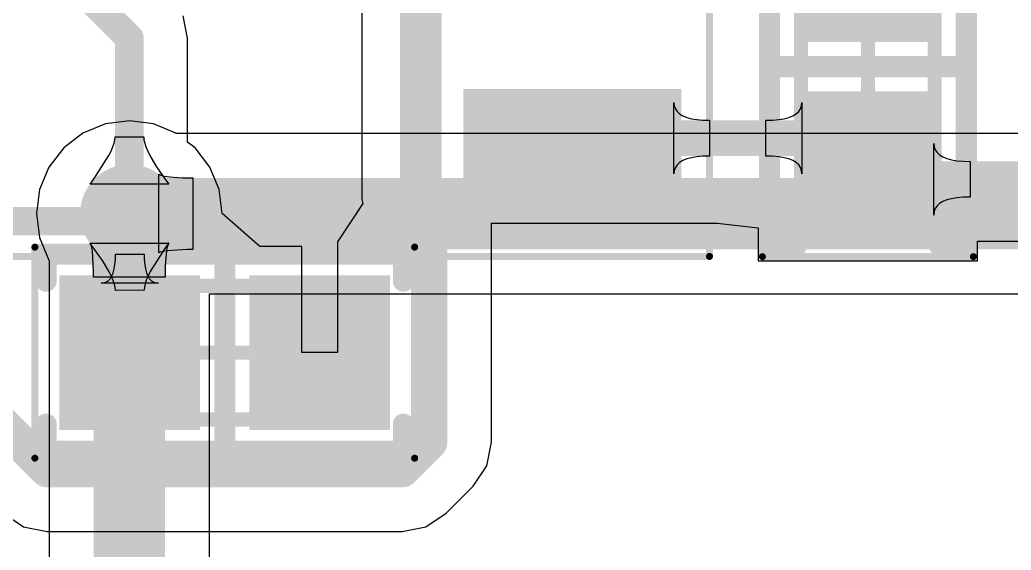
# Model space of a CAD drawing. Header units: inches. Extents: x -0.14 to 3.29, y -0.08 to 7.88.
# Drawn here: x 1.5293 to 1.8068, y 0.6558 to 0.8042 of the extents above; entities that cross this region are included whole.
import ezdxf

# ---------------------------------------------------------------- set-up
doc = ezdxf.new("R2010")
doc.units = ezdxf.units.IN
doc.header["$MEASUREMENT"] = 0
for name, color, linetype in [('Bottom Layer', 5, 'Continuous'), ('Top 3D Body', 56, 'Continuous'), ('Top Courtyard', 56, 'Continuous'), ('Top Layer', 1, 'Continuous'), ('Top Overlay', 2, 'Continuous'), ('Top Paste', 8, 'Continuous'), ('Top Solder', 216, 'Continuous'), ('Via Holes', 16, 'Continuous')]:
    doc.layers.add(name, color=color, linetype=linetype)

# ---------------------------------------------------------------- blocks, each defined once
blk = doc.blocks.new('34355DA5_B1DA_47C2_A88A_ECF82120A4F7_248')
at = {"layer": 'Top Layer'}
blk.add_hatch(color=1, dxfattribs=at).paths.add_polyline_path([(0.07874, -0.16181), (0.07874, -0.13819), (0.13583, -0.13819), (0.13583, -0.16181)])
at = {"layer": 'Top Paste'}
blk.add_hatch(color=8, dxfattribs=at).paths.add_polyline_path([(0.07874, -0.16181), (0.07874, -0.13819), (0.13583, -0.13819), (0.13583, -0.16181)])
at = {"layer": 'Top Solder'}
blk.add_hatch(color=216, dxfattribs=at).paths.add_polyline_path([(0.07677, -0.16378), (0.07677, -0.13622), (0.13779, -0.13622), (0.13779, -0.16378)])
at = {"layer": 'Top Courtyard'}
for points in [[(0.14567, -0.18307, 0.00197, 0.00197, 0), (0.14567, 0.18307, 0.00197, 0.00197, 0)], [(-0.14567, -0.18307, 0.00197, 0.00197, 0), (0.14567, -0.18307, 0.00197, 0.00197, 0)]]:
    blk.add_lwpolyline(points, format="xyseb", dxfattribs=at)
blk.add_lwpolyline([(0.14518, -0.18307, 0.000984, 0.000984, 1), (0.14616, -0.18307, 0.000984, 0.000984, 1)], format="xyseb", close=True, dxfattribs=at)
blk.add_lwpolyline([(0.14518, -0.18307, 0.000984, 0.000984, 1), (0.14616, -0.18307, 0.000984, 0.000984, 1)], format="xyseb", close=True, dxfattribs=at)
at = {"layer": 'Top Overlay'}
for points in [[(0.06299, -0.17323, 0.00787, 0.00787, 0), (0.06299, 0.17323, 0.00787, 0.00787, 0)], [(-0.06299, -0.17323, 0.00787, 0.00787, 0), (0.06299, -0.17323, 0.00787, 0.00787, 0)]]:
    blk.add_lwpolyline(points, format="xyseb", dxfattribs=at)
blk.add_lwpolyline([(0.06102, -0.17323, 0.00394, 0.00394, 1), (0.06496, -0.17323, 0.00394, 0.00394, 1)], format="xyseb", close=True, dxfattribs=at)
blk.add_lwpolyline([(0.06102, -0.17323, 0.00394, 0.00394, 1), (0.06496, -0.17323, 0.00394, 0.00394, 1)], format="xyseb", close=True, dxfattribs=at)
blk = doc.blocks.new('RES_0603_1608_269')
at = {"layer": 'Top Layer'}
for points in [[(-0.04232, -0.0187), (-0.04232, 0.0187), (-0.00886, 0.0187), (-0.00886, -0.0187)], [(0.00886, -0.0187), (0.00886, 0.0187), (0.04232, 0.0187), (0.04232, -0.0187)]]:
    blk.add_hatch(color=1, dxfattribs=at).paths.add_polyline_path(points)
at = {"layer": 'Top Paste'}
for points in [[(-0.04232, -0.0187), (-0.04232, 0.0187), (-0.00886, 0.0187), (-0.00886, -0.0187)], [(0.00886, -0.0187), (0.00886, 0.0187), (0.04232, 0.0187), (0.04232, -0.0187)]]:
    blk.add_hatch(color=8, dxfattribs=at).paths.add_polyline_path(points)
at = {"layer": 'Top Solder'}
for points in [[(-0.04429, -0.02067), (-0.04429, 0.02067), (-0.00689, 0.02067), (-0.00689, -0.02067)], [(0.00689, -0.02067), (0.00689, 0.02067), (0.04429, 0.02067), (0.04429, -0.02067)]]:
    blk.add_hatch(color=216, dxfattribs=at).paths.add_polyline_path(points)
at = {"layer": 'Top 3D Body'}
for points in [[(-0.03445, -0.0187, 0.00394, 0.00394, 0), (-0.03445, 0.0187, 0.00394, 0.00394, 0)], [(0.03445, 0.0187, 0.00394, 0.00394, 0), (-0.03445, 0.0187, 0.00394, 0.00394, 0)], [(0.03445, -0.0187, 0.00394, 0.00394, 0), (0.03445, 0.0187, 0.00394, 0.00394, 0)], [(0.03445, -0.0187, 0.00394, 0.00394, 0), (-0.03445, -0.0187, 0.00394, 0.00394, 0)]]:
    blk.add_lwpolyline(points, format="xyseb", dxfattribs=at)
for points in [[(-0.03543, 0.0187, 0.00197, 0.00197, 1), (-0.03346, 0.0187, 0.00197, 0.00197, 1)], [(-0.03543, 0.0187, 0.00197, 0.00197, 1), (-0.03346, 0.0187, 0.00197, 0.00197, 1)], [(0.03346, 0.0187, 0.00197, 0.00197, 1), (0.03543, 0.0187, 0.00197, 0.00197, 1)], [(0.03346, 0.0187, 0.00197, 0.00197, 1), (0.03543, 0.0187, 0.00197, 0.00197, 1)], [(-0.03543, -0.0187, 0.00197, 0.00197, 1), (-0.03346, -0.0187, 0.00197, 0.00197, 1)], [(-0.03543, -0.0187, 0.00197, 0.00197, 1), (-0.03346, -0.0187, 0.00197, 0.00197, 1)], [(0.03346, -0.0187, 0.00197, 0.00197, 1), (0.03543, -0.0187, 0.00197, 0.00197, 1)], [(0.03346, -0.0187, 0.00197, 0.00197, 1), (0.03543, -0.0187, 0.00197, 0.00197, 1)]]:
    blk.add_lwpolyline(points, format="xyseb", close=True, dxfattribs=at)
at = {"layer": 'Top Courtyard'}
for points in [[(-0.05315, -0.02953, 0.00197, 0.00197, 0), (-0.05315, 0.02953, 0.00197, 0.00197, 0)], [(0.05315, 0.02953, 0.00197, 0.00197, 0), (-0.05315, 0.02953, 0.00197, 0.00197, 0)], [(0.05315, -0.02953, 0.00197, 0.00197, 0), (0.05315, 0.02953, 0.00197, 0.00197, 0)], [(0, -0.0187, 0.00394, 0.00394, 0), (0, 0.0187, 0.00394, 0.00394, 0)], [(0.0187, 0, 0.00394, 0.00394, 0), (-0.0187, 0, 0.00394, 0.00394, 0)], [(0.05315, -0.02953, 0.00197, 0.00197, 0), (-0.05315, -0.02953, 0.00197, 0.00197, 0)]]:
    blk.add_lwpolyline(points, format="xyseb", dxfattribs=at)
for points in [[(-0.05364, 0.02953, 0.000984, 0.000984, 1), (-0.05266, 0.02953, 0.000984, 0.000984, 1)], [(-0.05364, 0.02953, 0.000984, 0.000984, 1), (-0.05266, 0.02953, 0.000984, 0.000984, 1)], [(0.05266, 0.02953, 0.000984, 0.000984, 1), (0.05364, 0.02953, 0.000984, 0.000984, 1)], [(0.05266, 0.02953, 0.000984, 0.000984, 1), (0.05364, 0.02953, 0.000984, 0.000984, 1)], [(-0.00098, 0.0187, 0.00197, 0.00197, 1), (0.00098, 0.0187, 0.00197, 0.00197, 1)], [(-0.01968, 0, 0.00197, 0.00197, 1), (-0.01772, 0, 0.00197, 0.00197, 1)], [(0.01772, 0, 0.00197, 0.00197, 1), (0.01968, 0, 0.00197, 0.00197, 1)], [(-0.00098, -0.0187, 0.00197, 0.00197, 1), (0.00098, -0.0187, 0.00197, 0.00197, 1)], [(-0.05364, -0.02953, 0.000984, 0.000984, 1), (-0.05266, -0.02953, 0.000984, 0.000984, 1)], [(-0.05364, -0.02953, 0.000984, 0.000984, 1), (-0.05266, -0.02953, 0.000984, 0.000984, 1)], [(0.05266, -0.02953, 0.000984, 0.000984, 1), (0.05364, -0.02953, 0.000984, 0.000984, 1)], [(0.05266, -0.02953, 0.000984, 0.000984, 1), (0.05364, -0.02953, 0.000984, 0.000984, 1)]]:
    blk.add_lwpolyline(points, format="xyseb", close=True, dxfattribs=at)
at = {"layer": 'Top Overlay'}
for points in [[(-0.05, 0.02, 0.00591, 0.00591, 0), (-0.05, 0.02756, 0.00591, 0.00591, 0)], [(0.05, 0.02756, 0.00591, 0.00591, 0), (-0.05, 0.02756, 0.00591, 0.00591, 0)], [(0, -0.02756, 0.00591, 0.00591, 0), (0, 0.02756, 0.00591, 0.00591, 0)], [(0.05, 0.02, 0.00591, 0.00591, 0), (0.05, 0.02756, 0.00591, 0.00591, 0)], [(-0.05, -0.02756, 0.00591, 0.00591, 0), (-0.05, -0.02, 0.00591, 0.00591, 0)], [(0.05, -0.02756, 0.00591, 0.00591, 0), (0.05, -0.02, 0.00591, 0.00591, 0)], [(0.05, -0.02756, 0.00591, 0.00591, 0), (-0.05, -0.02756, 0.00591, 0.00591, 0)]]:
    blk.add_lwpolyline(points, format="xyseb", dxfattribs=at)
for points in [[(-0.05148, 0.02756, 0.00295, 0.00295, 1), (-0.04852, 0.02756, 0.00295, 0.00295, 1)], [(-0.05148, 0.02756, 0.00295, 0.00295, 1), (-0.04852, 0.02756, 0.00295, 0.00295, 1)], [(-0.00148, 0.02756, 0.00295, 0.00295, 1), (0.00148, 0.02756, 0.00295, 0.00295, 1)], [(0.04852, 0.02756, 0.00295, 0.00295, 1), (0.05148, 0.02756, 0.00295, 0.00295, 1)], [(0.04852, 0.02756, 0.00295, 0.00295, 1), (0.05148, 0.02756, 0.00295, 0.00295, 1)], [(-0.05148, 0.02, 0.00295, 0.00295, 1), (-0.04852, 0.02, 0.00295, 0.00295, 1)], [(0.04852, 0.02, 0.00295, 0.00295, 1), (0.05148, 0.02, 0.00295, 0.00295, 1)], [(-0.05148, -0.02, 0.00295, 0.00295, 1), (-0.04852, -0.02, 0.00295, 0.00295, 1)], [(0.04852, -0.02, 0.00295, 0.00295, 1), (0.05148, -0.02, 0.00295, 0.00295, 1)], [(-0.05148, -0.02756, 0.00295, 0.00295, 1), (-0.04852, -0.02756, 0.00295, 0.00295, 1)], [(-0.05148, -0.02756, 0.00295, 0.00295, 1), (-0.04852, -0.02756, 0.00295, 0.00295, 1)], [(-0.00148, -0.02756, 0.00295, 0.00295, 1), (0.00148, -0.02756, 0.00295, 0.00295, 1)], [(0.04852, -0.02756, 0.00295, 0.00295, 1), (0.05148, -0.02756, 0.00295, 0.00295, 1)], [(0.04852, -0.02756, 0.00295, 0.00295, 1), (0.05148, -0.02756, 0.00295, 0.00295, 1)]]:
    blk.add_lwpolyline(points, format="xyseb", close=True, dxfattribs=at)
blk = doc.blocks.new('CAP_0603_1608_463')
at = {"layer": 'Top Layer'}
for points in [[(-0.04429, -0.01968), (-0.04429, 0.01969), (-0.00886, 0.01969), (-0.00886, -0.01968)], [(0.00886, -0.01968), (0.00886, 0.01969), (0.04429, 0.01969), (0.04429, -0.01968)]]:
    blk.add_hatch(color=1, dxfattribs=at).paths.add_polyline_path(points)
at = {"layer": 'Top Paste'}
for points in [[(-0.04429, -0.01968), (-0.04429, 0.01969), (-0.00886, 0.01969), (-0.00886, -0.01968)], [(0.00886, -0.01968), (0.00886, 0.01969), (0.04429, 0.01969), (0.04429, -0.01968)]]:
    blk.add_hatch(color=8, dxfattribs=at).paths.add_polyline_path(points)
at = {"layer": 'Top Solder'}
for points in [[(-0.04626, -0.02165), (-0.04626, 0.02165), (-0.00689, 0.02165), (-0.00689, -0.02165)], [(0.00689, -0.02165), (0.00689, 0.02165), (0.04626, 0.02165), (0.04626, -0.02165)]]:
    blk.add_hatch(color=216, dxfattribs=at).paths.add_polyline_path(points)
at = {"layer": 'Top 3D Body'}
for points in [[(-0.03445, -0.0187, 0.00394, 0.00394, 0), (-0.03445, 0.0187, 0.00394, 0.00394, 0)], [(-0.03445, 0.0187, 0.00394, 0.00394, 0), (0.03445, 0.0187, 0.00394, 0.00394, 0)], [(0.03445, -0.0187, 0.00394, 0.00394, 0), (0.03445, 0.0187, 0.00394, 0.00394, 0)], [(-0.03445, -0.0187, 0.00394, 0.00394, 0), (0.03445, -0.0187, 0.00394, 0.00394, 0)]]:
    blk.add_lwpolyline(points, format="xyseb", dxfattribs=at)
for points in [[(-0.03543, 0.0187, 0.00197, 0.00197, 1), (-0.03347, 0.0187, 0.00197, 0.00197, 1)], [(-0.03543, 0.0187, 0.00197, 0.00197, 1), (-0.03347, 0.0187, 0.00197, 0.00197, 1)], [(0.03346, 0.0187, 0.00197, 0.00197, 1), (0.03543, 0.0187, 0.00197, 0.00197, 1)], [(0.03346, 0.0187, 0.00197, 0.00197, 1), (0.03543, 0.0187, 0.00197, 0.00197, 1)], [(-0.03543, -0.0187, 0.00197, 0.00197, 1), (-0.03347, -0.0187, 0.00197, 0.00197, 1)], [(-0.03543, -0.0187, 0.00197, 0.00197, 1), (-0.03347, -0.0187, 0.00197, 0.00197, 1)], [(0.03346, -0.0187, 0.00197, 0.00197, 1), (0.03543, -0.0187, 0.00197, 0.00197, 1)], [(0.03346, -0.0187, 0.00197, 0.00197, 1), (0.03543, -0.0187, 0.00197, 0.00197, 1)]]:
    blk.add_lwpolyline(points, format="xyseb", close=True, dxfattribs=at)
at = {"layer": 'Top Courtyard'}
for points in [[(-0.05315, -0.02953, 0.00197, 0.00197, 0), (-0.05315, 0.02953, 0.00197, 0.00197, 0)], [(-0.05315, 0.02953, 0.00197, 0.00197, 0), (0.05315, 0.02953, 0.00197, 0.00197, 0)], [(0.05315, -0.02953, 0.00197, 0.00197, 0), (0.05315, 0.02953, 0.00197, 0.00197, 0)], [(0, -0.0187, 0.00394, 0.00394, 0), (0, 0.0187, 0.00394, 0.00394, 0)], [(-0.0187, 0, 0.00394, 0.00394, 0), (0.0187, 0, 0.00394, 0.00394, 0)], [(-0.05315, -0.02953, 0.00197, 0.00197, 0), (0.05315, -0.02953, 0.00197, 0.00197, 0)]]:
    blk.add_lwpolyline(points, format="xyseb", dxfattribs=at)
for points in [[(-0.05364, 0.02953, 0.000984, 0.000984, 1), (-0.05266, 0.02953, 0.000984, 0.000984, 1)], [(-0.05364, 0.02953, 0.000984, 0.000984, 1), (-0.05266, 0.02953, 0.000984, 0.000984, 1)], [(0.05266, 0.02953, 0.000984, 0.000984, 1), (0.05364, 0.02953, 0.000984, 0.000984, 1)], [(0.05266, 0.02953, 0.000984, 0.000984, 1), (0.05364, 0.02953, 0.000984, 0.000984, 1)], [(-0.00098, 0.0187, 0.00197, 0.00197, 1), (0.00098, 0.0187, 0.00197, 0.00197, 1)], [(-0.01969, 0, 0.00197, 0.00197, 1), (-0.01772, 0, 0.00197, 0.00197, 1)], [(0.01772, 0, 0.00197, 0.00197, 1), (0.01969, 0, 0.00197, 0.00197, 1)], [(-0.00098, -0.0187, 0.00197, 0.00197, 1), (0.00098, -0.0187, 0.00197, 0.00197, 1)], [(-0.05364, -0.02953, 0.000984, 0.000984, 1), (-0.05266, -0.02953, 0.000984, 0.000984, 1)], [(-0.05364, -0.02953, 0.000984, 0.000984, 1), (-0.05266, -0.02953, 0.000984, 0.000984, 1)], [(0.05266, -0.02953, 0.000984, 0.000984, 1), (0.05364, -0.02953, 0.000984, 0.000984, 1)], [(0.05266, -0.02953, 0.000984, 0.000984, 1), (0.05364, -0.02953, 0.000984, 0.000984, 1)]]:
    blk.add_lwpolyline(points, format="xyseb", close=True, dxfattribs=at)
at = {"layer": 'Top Overlay'}
for points in [[(-0.05, 0.02756, 0.00591, 0.00591, 0), (0.05, 0.02756, 0.00591, 0.00591, 0)], [(-0.05, 0.02, 0.00591, 0.00591, 0), (-0.05, 0.02756, 0.00591, 0.00591, 0)], [(0, -0.02756, 0.00591, 0.00591, 0), (0, 0.02756, 0.00591, 0.00591, 0)], [(0.05, 0.02, 0.00591, 0.00591, 0), (0.05, 0.02756, 0.00591, 0.00591, 0)], [(-0.05, -0.02756, 0.00591, 0.00591, 0), (-0.05, -0.02, 0.00591, 0.00591, 0)], [(0.05, -0.02756, 0.00591, 0.00591, 0), (0.05, -0.02, 0.00591, 0.00591, 0)], [(-0.05, -0.02756, 0.00591, 0.00591, 0), (0.05, -0.02756, 0.00591, 0.00591, 0)]]:
    blk.add_lwpolyline(points, format="xyseb", dxfattribs=at)
for points in [[(-0.05148, 0.02756, 0.00295, 0.00295, 1), (-0.04852, 0.02756, 0.00295, 0.00295, 1)], [(-0.05148, 0.02756, 0.00295, 0.00295, 1), (-0.04852, 0.02756, 0.00295, 0.00295, 1)], [(-0.00148, 0.02756, 0.00295, 0.00295, 1), (0.00148, 0.02756, 0.00295, 0.00295, 1)], [(0.04852, 0.02756, 0.00295, 0.00295, 1), (0.05148, 0.02756, 0.00295, 0.00295, 1)], [(0.04852, 0.02756, 0.00295, 0.00295, 1), (0.05148, 0.02756, 0.00295, 0.00295, 1)], [(-0.05148, 0.02, 0.00295, 0.00295, 1), (-0.04852, 0.02, 0.00295, 0.00295, 1)], [(0.04852, 0.02, 0.00295, 0.00295, 1), (0.05148, 0.02, 0.00295, 0.00295, 1)], [(-0.05148, -0.02, 0.00295, 0.00295, 1), (-0.04852, -0.02, 0.00295, 0.00295, 1)], [(0.04852, -0.02, 0.00295, 0.00295, 1), (0.05148, -0.02, 0.00295, 0.00295, 1)], [(-0.05148, -0.02756, 0.00295, 0.00295, 1), (-0.04852, -0.02756, 0.00295, 0.00295, 1)], [(-0.05148, -0.02756, 0.00295, 0.00295, 1), (-0.04852, -0.02756, 0.00295, 0.00295, 1)], [(-0.00148, -0.02756, 0.00295, 0.00295, 1), (0.00148, -0.02756, 0.00295, 0.00295, 1)], [(0.04852, -0.02756, 0.00295, 0.00295, 1), (0.05148, -0.02756, 0.00295, 0.00295, 1)], [(0.04852, -0.02756, 0.00295, 0.00295, 1), (0.05148, -0.02756, 0.00295, 0.00295, 1)]]:
    blk.add_lwpolyline(points, format="xyseb", close=True, dxfattribs=at)

msp = doc.modelspace()

# ---------------------------------------------------------------- hatches: boundary and pattern name
at = {"layer": 'Bottom Layer'}
h = msp.add_hatch(color=5, dxfattribs=at)
edge = h.paths.add_edge_path()
edge.add_arc((1.56, 0.75), 0.01378, 0, 360)
at = {"layer": 'Top Layer'}
h = msp.add_hatch(color=1, dxfattribs=at)
edge = h.paths.add_edge_path()
edge.add_arc((1.56, 0.75), 0.01378, 0, 360)
at = {"layer": 'Via Holes'}
h = msp.add_hatch(color=7, dxfattribs=at)
edge = h.paths.add_edge_path()
edge.add_arc((1.56, 0.75), 0.00689, 0, 360)

# ---------------------------------------------------------------- linework, layer by layer
at = {"layer": 'Bottom Layer'}
for p, q in [((1.55327, 0.77512), (1.547, 0.77252)), ((1.56, 0.776), (1.55327, 0.77512)), ((1.56673, 0.77512), (1.56, 0.776)), ((1.573, 0.77252), (1.56673, 0.77512)), ((1.547, 0.77252), (1.54161, 0.76839)), ((1.57311, 0.77243), (1.573, 0.77252)), ((2.0163, 0.77243), (1.57311, 0.77243)), ((1.54161, 0.76839), (1.53748, 0.763)), ((1.53748, 0.763), (1.53488, 0.75673)), ((1.56827, 0.73898), (1.56827, 0.76102)), ((1.56827, 0.76102), (1.56861, 0.76082)), ((1.56861, 0.76082), (1.56909, 0.76065)), ((1.56909, 0.76065), (1.5697, 0.7605)), ((1.5697, 0.7605), (1.57044, 0.76037)), ((1.57044, 0.76037), (1.57234, 0.76016)), ((1.57234, 0.76016), (1.57477, 0.76004)), ((1.57477, 0.76004), (1.57775, 0.76)), ((1.57775, 0.76), (1.57775, 0.74)), ((1.53488, 0.75673), (1.534, 0.75)), ((1.534, 0.75), (1.53488, 0.74327)), ((1.53488, 0.74327), (1.53748, 0.737)), ((1.54917, 0.74139), (1.54898, 0.74173)), ((1.54898, 0.74173), (1.57102, 0.74173)), ((1.54935, 0.74091), (1.54917, 0.74139)), ((1.5495, 0.7403), (1.54935, 0.74091)), ((1.57065, 0.74091), (1.5705, 0.7403)), ((1.57082, 0.74139), (1.57065, 0.74091)), ((1.57102, 0.74173), (1.57082, 0.74139)), ((1.54963, 0.73956), (1.5495, 0.7403)), ((1.54999, 0.73381), (1.54963, 0.73956)), ((1.56861, 0.73918), (1.56827, 0.73898)), ((1.56909, 0.73935), (1.56861, 0.73918)), ((1.5697, 0.7395), (1.56909, 0.73935)), ((1.57044, 0.73963), (1.5697, 0.7395)), ((1.57037, 0.73956), (1.57016, 0.73766)), ((1.5705, 0.7403), (1.57037, 0.73956)), ((1.57619, 0.73999), (1.57044, 0.73963)), ((1.57775, 0.74), (1.57619, 0.73999)), ((1.53748, 0.737), (1.53757, 0.73689)), ((1.53757, 0.73689), (1.53757, 0.51102)), ((1.57016, 0.73766), (1.57004, 0.73523)), ((1.55, 0.73225), (1.54999, 0.73381)), ((1.57004, 0.73523), (1.57, 0.73225)), ((1.57, 0.73225), (1.55, 0.73225)), ((1.58243, 0.50173), (1.58243, 0.72757)), ((1.58243, 0.72757), (2.02559, 0.72757))]:
    msp.add_line(p, q, dxfattribs=at)
for points in [[(1.56, 0.75, 0.02, 0.02, 0), (2.02559, 0.75, 0.02, 0.02, 0)], [(1.56, 0.50173, 0.02, 0.02, 0), (1.56, 0.75, 0.02, 0.02, 0)]]:
    msp.add_lwpolyline(points, format="xyseb", dxfattribs=at)
msp.add_lwpolyline([(1.555, 0.75, 0.01, 0.01, 1), (1.565, 0.75, 0.01, 0.01, 1)], format="xyseb", close=True, dxfattribs=at)
msp.add_lwpolyline([(1.555, 0.75, 0.01, 0.01, 1), (1.565, 0.75, 0.01, 0.01, 1)], format="xyseb", close=True, dxfattribs=at)
at = {"layer": 'Top Layer'}
for p, q in [((1.6251, 0.8383), (1.6251, 0.75391)), ((1.57631, 0.79909), (1.57507, 0.80534)), ((1.57631, 0.76998), (1.57631, 0.79909)), ((1.57631, 0.79909), (1.57631, 0.79909)), ((1.7124, 0.7611), (1.7124, 0.7811)), ((1.7124, 0.7811), (1.7125, 0.78015)), ((1.7125, 0.78015), (1.7128, 0.7793)), ((1.74783, 0.7793), (1.74813, 0.78015)), ((1.74813, 0.78015), (1.74823, 0.7811)), ((1.74823, 0.7811), (1.74823, 0.7611)), ((1.7128, 0.7793), (1.7133, 0.77855)), ((1.7133, 0.77855), (1.714, 0.7779)), ((1.714, 0.7779), (1.7149, 0.77735)), ((1.7149, 0.77735), (1.716, 0.7769)), ((1.716, 0.7769), (1.7173, 0.77655)), ((1.74327, 0.77655), (1.74459, 0.7769)), ((1.74459, 0.7769), (1.7457, 0.77735)), ((1.7457, 0.77735), (1.74661, 0.7779)), ((1.74661, 0.7779), (1.74732, 0.77855)), ((1.74732, 0.77855), (1.74783, 0.7793)), ((1.7173, 0.77655), (1.7188, 0.7763)), ((1.7188, 0.7763), (1.7205, 0.77615)), ((1.7205, 0.77615), (1.7224, 0.7761)), ((1.7224, 0.7761), (1.7224, 0.7661)), ((1.73811, 0.7761), (1.74004, 0.77615)), ((1.73811, 0.7661), (1.73811, 0.7761)), ((1.74004, 0.77615), (1.74176, 0.7763)), ((1.74176, 0.7763), (1.74327, 0.77655)), ((1.55593, 0.77063), (1.556, 0.77145)), ((1.556, 0.77145), (1.564, 0.77145)), ((1.564, 0.77145), (1.56407, 0.77063)), ((1.55488, 0.76751), (1.55537, 0.76866)), ((1.55537, 0.76866), (1.55572, 0.7697)), ((1.55572, 0.7697), (1.55593, 0.77063)), ((1.56407, 0.77063), (1.56428, 0.7697)), ((1.56428, 0.7697), (1.56463, 0.76866)), ((1.56463, 0.76866), (1.56512, 0.76751)), ((1.57839, 0.76839), (1.57631, 0.76998)), ((1.78515, 0.74961), (1.78515, 0.76961)), ((1.78515, 0.76961), (1.78526, 0.76866)), ((1.78526, 0.76866), (1.78556, 0.76781)), ((1.55032, 0.76009), (1.55425, 0.76624)), ((1.55425, 0.76624), (1.55488, 0.76751)), ((1.56512, 0.76751), (1.56575, 0.76624)), ((1.56575, 0.76624), (1.56744, 0.76339)), ((1.58252, 0.763), (1.57839, 0.76839)), ((1.7188, 0.7659), (1.7173, 0.76565)), ((1.7205, 0.76605), (1.7188, 0.7659)), ((1.7224, 0.7661), (1.7205, 0.76605)), ((1.74004, 0.76605), (1.73811, 0.7661)), ((1.74176, 0.7659), (1.74004, 0.76605)), ((1.74327, 0.76565), (1.74176, 0.7659)), ((1.78556, 0.76781), (1.78607, 0.76706)), ((1.78607, 0.76706), (1.78677, 0.76641)), ((1.78677, 0.76641), (1.78768, 0.76586)), ((1.78768, 0.76586), (1.7888, 0.76541)), ((1.56744, 0.76339), (1.56968, 0.76009)), ((1.7133, 0.76365), (1.7128, 0.7629)), ((1.714, 0.7643), (1.7133, 0.76365)), ((1.7149, 0.76485), (1.714, 0.7643)), ((1.716, 0.7653), (1.7149, 0.76485)), ((1.7173, 0.76565), (1.716, 0.7653)), ((1.74459, 0.7653), (1.74327, 0.76565)), ((1.7457, 0.76485), (1.74459, 0.7653)), ((1.74661, 0.7643), (1.7457, 0.76485)), ((1.74732, 0.76365), (1.74661, 0.7643)), ((1.74783, 0.7629), (1.74732, 0.76365)), ((1.7888, 0.76541), (1.79011, 0.76506)), ((1.79011, 0.76506), (1.79163, 0.76481)), ((1.79163, 0.76481), (1.79335, 0.76466)), ((1.79335, 0.76466), (1.79527, 0.76461)), ((1.79527, 0.76461), (1.79527, 0.75461)), ((1.58512, 0.75673), (1.58252, 0.763)), ((1.7125, 0.76205), (1.7124, 0.7611)), ((1.7128, 0.7629), (1.7125, 0.76205)), ((1.74813, 0.76205), (1.74783, 0.7629)), ((1.74823, 0.7611), (1.74813, 0.76205)), ((1.54898, 0.75827), (1.55032, 0.76009)), ((1.57102, 0.75827), (1.54898, 0.75827)), ((1.56968, 0.76009), (1.57102, 0.75827)), ((1.586, 0.75), (1.58512, 0.75673)), ((1.62532, 0.75279), (1.61827, 0.74208)), ((1.6251, 0.75391), (1.62532, 0.75279)), ((1.78607, 0.75216), (1.78556, 0.75141)), ((1.78677, 0.75281), (1.78607, 0.75216)), ((1.78768, 0.75336), (1.78677, 0.75281)), ((1.7888, 0.75381), (1.78768, 0.75336)), ((1.79011, 0.75416), (1.7888, 0.75381)), ((1.79163, 0.75441), (1.79011, 0.75416)), ((1.79335, 0.75456), (1.79163, 0.75441)), ((1.79527, 0.75461), (1.79335, 0.75456)), ((1.59648, 0.74079), (1.586, 0.75)), ((1.78526, 0.75056), (1.78515, 0.74961)), ((1.78556, 0.75141), (1.78526, 0.75056)), ((1.66132, 0.68603), (1.66132, 0.74729)), ((1.66132, 0.74729), (1.72452, 0.74729)), ((1.72452, 0.74729), (1.72452, 0.74729)), ((1.72452, 0.74729), (1.73599, 0.74602)), ((1.73599, 0.74602), (1.73599, 0.73678)), ((1.54903, 0.74167), (1.57106, 0.74178)), ((1.55037, 0.73985), (1.54903, 0.74167)), ((1.57106, 0.74178), (1.56974, 0.73997)), ((1.61827, 0.74208), (1.61827, 0.7111)), ((1.79739, 0.73678), (1.79739, 0.74227)), ((1.79739, 0.74227), (1.81713, 0.74227)), ((1.55264, 0.73656), (1.55037, 0.73985)), ((1.55608, 0.73713), (1.55612, 0.73867)), ((1.55612, 0.73867), (1.56412, 0.73867)), ((1.56412, 0.73867), (1.56416, 0.73713)), ((1.56974, 0.73997), (1.56585, 0.73381)), ((1.60827, 0.74079), (1.59648, 0.74079)), ((1.60827, 0.7111), (1.60827, 0.74079)), ((1.55434, 0.73371), (1.55264, 0.73656)), ((1.55576, 0.73453), (1.55596, 0.73574)), ((1.55596, 0.73574), (1.55608, 0.73713)), ((1.56416, 0.73713), (1.56428, 0.73574)), ((1.56428, 0.73574), (1.56448, 0.73453)), ((1.73599, 0.73678), (1.79739, 0.73678)), ((1.55498, 0.73245), (1.55434, 0.73371)), ((1.55468, 0.73185), (1.55512, 0.73258)), ((1.55512, 0.73258), (1.55548, 0.73347)), ((1.55548, 0.73347), (1.55576, 0.73453)), ((1.56448, 0.73453), (1.56476, 0.73347)), ((1.56523, 0.73254), (1.56474, 0.73139)), ((1.56476, 0.73347), (1.56512, 0.73258)), ((1.56512, 0.73258), (1.56556, 0.73185)), ((1.56585, 0.73381), (1.56523, 0.73254)), ((1.55212, 0.73055), (1.55288, 0.73063)), ((1.56812, 0.73055), (1.55212, 0.73055)), ((1.55288, 0.73063), (1.55356, 0.73087)), ((1.55356, 0.73087), (1.55416, 0.73128)), ((1.55416, 0.73128), (1.55468, 0.73185)), ((1.55548, 0.7313), (1.55498, 0.73245)), ((1.55583, 0.73026), (1.55548, 0.7313)), ((1.55605, 0.72933), (1.55583, 0.73026)), ((1.5644, 0.73034), (1.56419, 0.72941)), ((1.56474, 0.73139), (1.5644, 0.73034)), ((1.56556, 0.73185), (1.56608, 0.73128)), ((1.56608, 0.73128), (1.56668, 0.73087)), ((1.56668, 0.73087), (1.56736, 0.73063)), ((1.56736, 0.73063), (1.56812, 0.73055)), ((1.55612, 0.72851), (1.55605, 0.72933)), ((1.56412, 0.72858), (1.55612, 0.72851)), ((1.56419, 0.72941), (1.56412, 0.72858)), ((1.61827, 0.7111), (1.60827, 0.7111)), ((1.66, 0.6794), (1.66132, 0.68603)), ((1.66132, 0.68603), (1.66132, 0.68603)), ((1.65624, 0.67378), (1.66, 0.6794)), ((1.64863, 0.66616), (1.65624, 0.67378)), ((1.52476, 0.66616), (1.53038, 0.6624)), ((1.643, 0.6624), (1.64863, 0.66616)), ((1.53038, 0.6624), (1.53702, 0.66108)), ((1.53702, 0.66108), (1.53702, 0.66108)), ((1.53702, 0.66108), (1.63637, 0.66108)), ((1.63637, 0.66108), (1.643, 0.6624))]:
    msp.add_line(p, q, dxfattribs=at)
for points in [[(1.51418, 0.84491, 0.008, 0.008, 0), (1.56, 0.79909, 0.008, 0.008, 0)], [(1.64243, 0.75391, 0.01, 0.01, 0), (1.64243, 0.8383, 0.01, 0.01, 0)], [(1.56, 0.75, 0.008, 0.008, 0), (1.56, 0.79909, 0.008, 0.008, 0)], [(1.68398, 0.7711, 0.01, 0.01, 0), (1.7611, 0.7711, 0.01, 0.01, 0)], [(1.7611, 0.7711, 0.01, 0.01, 0), (1.76669, 0.76551, 0.01, 0.01, 0)], [(1.76669, 0.76551, 0.01, 0.01, 0), (1.7726, 0.75961, 0.01, 0.01, 0)], [(1.7726, 0.75961, 0.01, 0.01, 0), (1.85669, 0.75961, 0.01, 0.01, 0)], [(1.64243, 0.75391, 0.01, 0.01, 0), (1.64398, 0.75236, 0.01, 0.01, 0)], [(1.64398, 0.68603, 0.01, 0.01, 0), (1.64398, 0.75236, 0.01, 0.01, 0)], [(1.56, 0.75, 0.008, 0.008, 0), (1.56012, 0.74988, 0.008, 0.008, 0)], [(1.56012, 0.7111, 0.008, 0.008, 0), (1.56012, 0.74988, 0.008, 0.008, 0)], [(1.49295, 0.72248, 0.01, 0.01, 0), (1.53702, 0.67842, 0.01, 0.01, 0)], [(1.63637, 0.67842, 0.01, 0.01, 0), (1.64398, 0.68603, 0.01, 0.01, 0)], [(1.53702, 0.67842, 0.01, 0.01, 0), (1.63637, 0.67842, 0.01, 0.01, 0)]]:
    msp.add_lwpolyline(points, format="xyseb", dxfattribs=at)
for points in [[(1.558, 0.79909, 0.004, 0.004, 1), (1.562, 0.79909, 0.004, 0.004, 1)], [(1.558, 0.79909, 0.004, 0.004, 1), (1.562, 0.79909, 0.004, 0.004, 1)], [(1.68148, 0.7711, 0.005, 0.005, 1), (1.68648, 0.7711, 0.005, 0.005, 1)], [(1.7586, 0.7711, 0.005, 0.005, 1), (1.7636, 0.7711, 0.005, 0.005, 1)], [(1.7586, 0.7711, 0.005, 0.005, 1), (1.7636, 0.7711, 0.005, 0.005, 1)], [(1.76419, 0.76551, 0.005, 0.005, 1), (1.76919, 0.76551, 0.005, 0.005, 1)], [(1.76419, 0.76551, 0.005, 0.005, 1), (1.76919, 0.76551, 0.005, 0.005, 1)], [(1.7701, 0.75961, 0.005, 0.005, 1), (1.7751, 0.75961, 0.005, 0.005, 1)], [(1.7701, 0.75961, 0.005, 0.005, 1), (1.7751, 0.75961, 0.005, 0.005, 1)], [(1.63993, 0.75391, 0.005, 0.005, 1), (1.64493, 0.75391, 0.005, 0.005, 1)], [(1.63993, 0.75391, 0.005, 0.005, 1), (1.64493, 0.75391, 0.005, 0.005, 1)], [(1.64148, 0.75236, 0.005, 0.005, 1), (1.64648, 0.75236, 0.005, 0.005, 1)], [(1.64148, 0.75236, 0.005, 0.005, 1), (1.64648, 0.75236, 0.005, 0.005, 1)], [(1.558, 0.75, 0.004, 0.004, 1), (1.562, 0.75, 0.004, 0.004, 1)], [(1.558, 0.75, 0.004, 0.004, 1), (1.562, 0.75, 0.004, 0.004, 1)], [(1.55812, 0.74988, 0.004, 0.004, 1), (1.56212, 0.74988, 0.004, 0.004, 1)], [(1.55812, 0.74988, 0.004, 0.004, 1), (1.56212, 0.74988, 0.004, 0.004, 1)], [(1.55812, 0.7111, 0.004, 0.004, 1), (1.56212, 0.7111, 0.004, 0.004, 1)], [(1.64148, 0.68603, 0.005, 0.005, 1), (1.64648, 0.68603, 0.005, 0.005, 1)], [(1.64148, 0.68603, 0.005, 0.005, 1), (1.64648, 0.68603, 0.005, 0.005, 1)], [(1.53452, 0.67842, 0.005, 0.005, 1), (1.53952, 0.67842, 0.005, 0.005, 1)], [(1.53452, 0.67842, 0.005, 0.005, 1), (1.53952, 0.67842, 0.005, 0.005, 1)], [(1.63387, 0.67842, 0.005, 0.005, 1), (1.63887, 0.67842, 0.005, 0.005, 1)], [(1.63387, 0.67842, 0.005, 0.005, 1), (1.63887, 0.67842, 0.005, 0.005, 1)]]:
    msp.add_lwpolyline(points, format="xyseb", close=True, dxfattribs=at)

# ---------------------------------------------------------------- block references
for name, p in [('34355DA5_B1DA_47C2_A88A_ECF82120A4F7_248', (1.57669, 0.9211)), ('CAP_0603_1608_463', (1.58669, 0.7111))]:
    msp.add_blockref(name, p)
at = {"rotation": 270}
msp.add_blockref('RES_0603_1608_269', (1.76669, 0.7911), dxfattribs=at)

doc.saveas('drawing.dxf')
